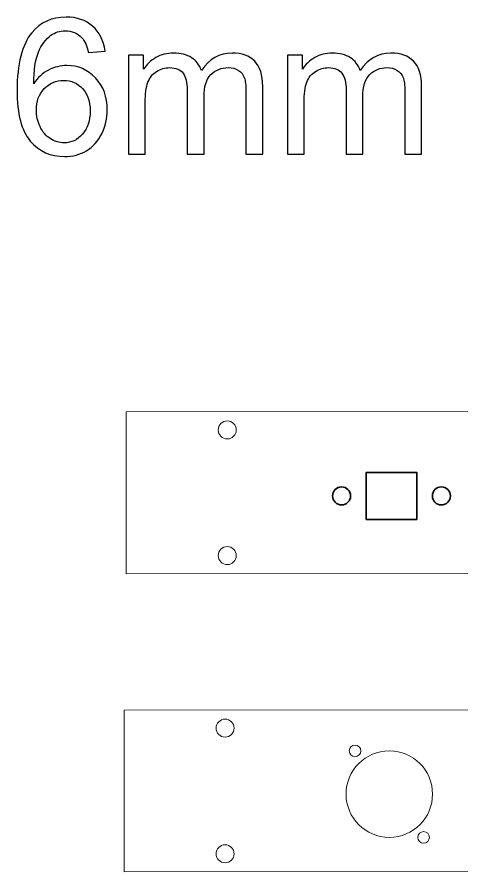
# Model space of a CAD drawing. Header units: centimetres. Extents: x 33 to 211, y -118 to 32.
# Drawn here: x 33.35 to 45.69, y 7.38 to 31.09 of the extents above; entities that cross this region are included whole.
import ezdxf

# ---------------------------------------------------------------- set-up
doc = ezdxf.new("R2010")
doc.units = ezdxf.units.CM
doc.header["$MEASUREMENT"] = 0
doc.layers.add('Layer 1', color=7, linetype='Continuous')

msp = doc.modelspace()

# ---------------------------------------------------------------- linework, layer by layer
at = {"layer": 'Layer 1', "color": 250, "lineweight": 35}
msp.add_lwpolyline([(43.04074, 17.15625), (44.44074, 17.15625), (44.44074, 18.45625), (43.04074, 18.45625), (43.04074, 17.15625)], close=True, dxfattribs=at)
for centre in [(42.35597, 17.80625), (45.12482, 17.80625)]:
    msp.add_ellipse(centre, major_axis=(0, 0.25), ratio=1, dxfattribs=at)
at = {"layer": 'Layer 1', "color": 250, "lineweight": 18}
for centre, major_axis in [((43.68026, 9.53488), (0, 1.2)), ((42.72929, 10.73479), (0, 0.16)), ((44.63163, 8.33504), (0, 0.16))]:
    msp.add_ellipse(centre, major_axis=major_axis, ratio=1, dxfattribs=at)
at = {"layer": 'Layer 1', "color": 250}
for points, knots in [([(35.79093, 30.14502), (35.79093, 30.14502), (35.33056, 30.10798), (35.33056, 30.10798), (35.28911, 30.29054), (35.23002, 30.42372), (35.15329, 30.50662), (35.02717, 30.63979), (34.87106, 30.70594), (34.68586, 30.70594), (34.53681, 30.70594), (34.40452, 30.66449), (34.29074, 30.58159), (34.14434, 30.47487), (34.02969, 30.31965), (33.94414, 30.11504), (33.85947, 29.90954), (33.81538, 29.61762), (33.81185, 29.23927), (33.92386, 29.40948), (34.06144, 29.53648), (34.22372, 29.6185), (34.38599, 29.70141), (34.55533, 29.74286), (34.73348, 29.74286), (35.04393, 29.74286), (35.30851, 29.6282), (35.52723, 29.39978), (35.74507, 29.17136), (35.85443, 28.87679), (35.85443, 28.51431), (35.85443, 28.27618), (35.80328, 28.0557), (35.70097, 27.85108), (35.59779, 27.64647), (35.45756, 27.49037), (35.27764, 27.38189), (35.09861, 27.27341), (34.89488, 27.21873), (34.66734, 27.21873), (34.28016, 27.21873), (33.96354, 27.36161), (33.71836, 27.64647), (33.47406, 27.93134), (33.35147, 28.40142), (33.35147, 29.05582), (33.35147, 29.78784), (33.48729, 30.32053), (33.75805, 30.65302), (33.99441, 30.9423), (34.31279, 31.08694), (34.71408, 31.08694), (35.01218, 31.08694), (35.25736, 31.00316), (35.44786, 30.83647), (35.63836, 30.66978), (35.75301, 30.43959), (35.79093, 30.14502)], [0, 0, 0, 0, 0.05263158, 0.05263158, 0.05263158, 0.10526316, 0.10526316, 0.10526316, 0.15789474, 0.15789474, 0.15789474, 0.21052632, 0.21052632, 0.21052632, 0.26315789, 0.26315789, 0.26315789, 0.31578947, 0.31578947, 0.31578947, 0.36842105, 0.36842105, 0.36842105, 0.42105263, 0.42105263, 0.42105263, 0.47368421, 0.47368421, 0.47368421, 0.52631579, 0.52631579, 0.52631579, 0.57894737, 0.57894737, 0.57894737, 0.63157895, 0.63157895, 0.63157895, 0.68421053, 0.68421053, 0.68421053, 0.73684211, 0.73684211, 0.73684211, 0.78947368, 0.78947368, 0.78947368, 0.84210526, 0.84210526, 0.84210526, 0.89473684, 0.89473684, 0.89473684, 0.94736842, 0.94736842, 0.94736842, 1, 1, 1, 1]), ([(36.44269, 27.28223), (36.44269, 27.28223), (36.44269, 30.02861), (36.44269, 30.02861), (36.44269, 30.02861), (36.86073, 30.02861), (36.86073, 30.02861), (36.86073, 30.02861), (36.86073, 29.64055), (36.86073, 29.64055), (36.94628, 29.77461), (37.06093, 29.88309), (37.20381, 29.96422), (37.34668, 30.04625), (37.50896, 30.08682), (37.69152, 30.08682), (37.89437, 30.08682), (38.06106, 30.04448), (38.19071, 29.9607), (38.32035, 29.87603), (38.41207, 29.75873), (38.46499, 29.60704), (38.68371, 29.92718), (38.96682, 30.08682), (39.31607, 30.08682), (39.58947, 30.08682), (39.80025, 30.01185), (39.94666, 29.86104), (40.09394, 29.71022), (40.16803, 29.47827), (40.16803, 29.16518), (40.16803, 29.16518), (40.16803, 27.28223), (40.16803, 27.28223), (40.16803, 27.28223), (39.70236, 27.28223), (39.70236, 27.28223), (39.70236, 27.28223), (39.70236, 29.01084), (39.70236, 29.01084), (39.70236, 29.19605), (39.68648, 29.33011), (39.6565, 29.41213), (39.62651, 29.49415), (39.57183, 29.55941), (39.49157, 29.60968), (39.4122, 29.65995), (39.31871, 29.68465), (39.212, 29.68465), (39.01797, 29.68465), (38.85746, 29.62027), (38.72957, 29.49238), (38.60169, 29.36362), (38.53819, 29.15813), (38.53819, 28.8759), (38.53819, 28.8759), (38.53819, 27.28223), (38.53819, 27.28223), (38.53819, 27.28223), (38.07252, 27.28223), (38.07252, 27.28223), (38.07252, 27.28223), (38.07252, 29.06464), (38.07252, 29.06464), (38.07252, 29.27102), (38.0346, 29.42624), (37.95875, 29.52943), (37.88291, 29.63261), (37.75855, 29.68465), (37.58657, 29.68465), (37.45604, 29.68465), (37.33522, 29.65025), (37.22409, 29.58146), (37.11297, 29.51267), (37.03271, 29.41213), (36.98244, 29.27895), (36.93305, 29.14666), (36.90836, 28.95528), (36.90836, 28.70569), (36.90836, 28.70569), (36.90836, 27.28223), (36.90836, 27.28223), (36.90836, 27.28223), (36.44269, 27.28223), (36.44269, 27.28223)], [0, 0, 0, 0, 0.03571429, 0.03571429, 0.03571429, 0.07142857, 0.07142857, 0.07142857, 0.10714286, 0.10714286, 0.10714286, 0.14285714, 0.14285714, 0.14285714, 0.17857143, 0.17857143, 0.17857143, 0.21428571, 0.21428571, 0.21428571, 0.25, 0.25, 0.25, 0.28571429, 0.28571429, 0.28571429, 0.32142857, 0.32142857, 0.32142857, 0.35714286, 0.35714286, 0.35714286, 0.39285714, 0.39285714, 0.39285714, 0.42857143, 0.42857143, 0.42857143, 0.46428571, 0.46428571, 0.46428571, 0.5, 0.5, 0.5, 0.53571429, 0.53571429, 0.53571429, 0.57142857, 0.57142857, 0.57142857, 0.60714286, 0.60714286, 0.60714286, 0.64285714, 0.64285714, 0.64285714, 0.67857143, 0.67857143, 0.67857143, 0.71428571, 0.71428571, 0.71428571, 0.75, 0.75, 0.75, 0.78571429, 0.78571429, 0.78571429, 0.82142857, 0.82142857, 0.82142857, 0.85714286, 0.85714286, 0.85714286, 0.89285714, 0.89285714, 0.89285714, 0.92857143, 0.92857143, 0.92857143, 0.96428571, 0.96428571, 0.96428571, 1, 1, 1, 1]), ([(40.85065, 27.28223), (40.85065, 27.28223), (40.85065, 30.02861), (40.85065, 30.02861), (40.85065, 30.02861), (41.26869, 30.02861), (41.26869, 30.02861), (41.26869, 30.02861), (41.26869, 29.64055), (41.26869, 29.64055), (41.35424, 29.77461), (41.46889, 29.88309), (41.61177, 29.96422), (41.75464, 30.04625), (41.91692, 30.08682), (42.09948, 30.08682), (42.30233, 30.08682), (42.46902, 30.04448), (42.59867, 29.9607), (42.72831, 29.87603), (42.82003, 29.75873), (42.87295, 29.60704), (43.09167, 29.92718), (43.37478, 30.08682), (43.72403, 30.08682), (43.99743, 30.08682), (44.20821, 30.01185), (44.35462, 29.86104), (44.5019, 29.71022), (44.57599, 29.47827), (44.57599, 29.16518), (44.57599, 29.16518), (44.57599, 27.28223), (44.57599, 27.28223), (44.57599, 27.28223), (44.11032, 27.28223), (44.11032, 27.28223), (44.11032, 27.28223), (44.11032, 29.01084), (44.11032, 29.01084), (44.11032, 29.19605), (44.09444, 29.33011), (44.06446, 29.41213), (44.03447, 29.49415), (43.97979, 29.55941), (43.89953, 29.60968), (43.82016, 29.65995), (43.72667, 29.68465), (43.61996, 29.68465), (43.42593, 29.68465), (43.26542, 29.62027), (43.13753, 29.49238), (43.00965, 29.36362), (42.94615, 29.15813), (42.94615, 28.8759), (42.94615, 28.8759), (42.94615, 27.28223), (42.94615, 27.28223), (42.94615, 27.28223), (42.48048, 27.28223), (42.48048, 27.28223), (42.48048, 27.28223), (42.48048, 29.06464), (42.48048, 29.06464), (42.48048, 29.27102), (42.44256, 29.42624), (42.36671, 29.52943), (42.29087, 29.63261), (42.16651, 29.68465), (41.99453, 29.68465), (41.864, 29.68465), (41.74318, 29.65025), (41.63205, 29.58146), (41.52093, 29.51267), (41.44067, 29.41213), (41.3904, 29.27895), (41.34101, 29.14666), (41.31632, 28.95528), (41.31632, 28.70569), (41.31632, 28.70569), (41.31632, 27.28223), (41.31632, 27.28223), (41.31632, 27.28223), (40.85065, 27.28223), (40.85065, 27.28223)], [0, 0, 0, 0, 0.03571429, 0.03571429, 0.03571429, 0.07142857, 0.07142857, 0.07142857, 0.10714286, 0.10714286, 0.10714286, 0.14285714, 0.14285714, 0.14285714, 0.17857143, 0.17857143, 0.17857143, 0.21428571, 0.21428571, 0.21428571, 0.25, 0.25, 0.25, 0.28571429, 0.28571429, 0.28571429, 0.32142857, 0.32142857, 0.32142857, 0.35714286, 0.35714286, 0.35714286, 0.39285714, 0.39285714, 0.39285714, 0.42857143, 0.42857143, 0.42857143, 0.46428571, 0.46428571, 0.46428571, 0.5, 0.5, 0.5, 0.53571429, 0.53571429, 0.53571429, 0.57142857, 0.57142857, 0.57142857, 0.60714286, 0.60714286, 0.60714286, 0.64285714, 0.64285714, 0.64285714, 0.67857143, 0.67857143, 0.67857143, 0.71428571, 0.71428571, 0.71428571, 0.75, 0.75, 0.75, 0.78571429, 0.78571429, 0.78571429, 0.82142857, 0.82142857, 0.82142857, 0.85714286, 0.85714286, 0.85714286, 0.89285714, 0.89285714, 0.89285714, 0.92857143, 0.92857143, 0.92857143, 0.96428571, 0.96428571, 0.96428571, 1, 1, 1, 1]), ([(33.88593, 28.5099), (33.88593, 28.34938), (33.92033, 28.19593), (33.98824, 28.04952), (34.05615, 27.90312), (34.1514, 27.79199), (34.27222, 27.71526), (34.39393, 27.63854), (34.5227, 27.59973), (34.6594, 27.59973), (34.85784, 27.59973), (35.02717, 27.67911), (35.1674, 27.83786), (35.30763, 27.99661), (35.37818, 28.2118), (35.37818, 28.48432), (35.37818, 28.74626), (35.30851, 28.95263), (35.17004, 29.10345), (35.03158, 29.25426), (34.85519, 29.33011), (34.64088, 29.33011), (34.43097, 29.33011), (34.25194, 29.25426), (34.10554, 29.10345), (33.95913, 28.95263), (33.88593, 28.75508), (33.88593, 28.5099)], [0, 0, 0, 0, 0.11111111, 0.11111111, 0.11111111, 0.22222222, 0.22222222, 0.22222222, 0.33333333, 0.33333333, 0.33333333, 0.44444444, 0.44444444, 0.44444444, 0.55555556, 0.55555556, 0.55555556, 0.66666667, 0.66666667, 0.66666667, 0.77777778, 0.77777778, 0.77777778, 0.88888889, 0.88888889, 0.88888889, 1, 1, 1, 1])]:
    msp.add_open_spline(points, degree=3, knots=knots, dxfattribs=at)
at = {"layer": 'Layer 1', "lineweight": 9}
for points in [[(36.38285, 20.1357), (36.38285, 20.1357), (73.18259, 20.14879), (73.18259, 20.14879), (73.18259, 20.14879), (73.18233, 15.66189), (73.18233, 15.66189), (73.18233, 15.66189), (36.38259, 15.64879), (36.38259, 15.64879), (36.38259, 15.64879), (36.38285, 20.1357), (36.38285, 20.1357)], [(39.43269, 19.63623), (39.43269, 19.7743), (39.32076, 19.88623), (39.18269, 19.88623), (39.04462, 19.88623), (38.93269, 19.7743), (38.93269, 19.63623), (38.93269, 19.49816), (39.04462, 19.38623), (39.18269, 19.38623), (39.32076, 19.38623), (39.43269, 19.49816), (39.43269, 19.63623)], [(39.43249, 16.15023), (39.43249, 16.2883), (39.32056, 16.40023), (39.18249, 16.40023), (39.04441, 16.40023), (38.93249, 16.2883), (38.93249, 16.15023), (38.93249, 16.01216), (39.04441, 15.90023), (39.18248, 15.90023), (39.32056, 15.90023), (39.43248, 16.01216), (39.43249, 16.15023)], [(36.32237, 11.86433), (36.32237, 11.86433), (73.12211, 11.87742), (73.12211, 11.87742), (73.12211, 11.87742), (73.12185, 7.39052), (73.12185, 7.39052), (73.12185, 7.39052), (36.32211, 7.37742), (36.32211, 7.37742), (36.32211, 7.37742), (36.32237, 11.86433), (36.32237, 11.86433)], [(39.37221, 11.36486), (39.37221, 11.50293), (39.26028, 11.61486), (39.12221, 11.61486), (38.98414, 11.61486), (38.87221, 11.50293), (38.87221, 11.36486), (38.87221, 11.22679), (38.98414, 11.11486), (39.12221, 11.11486), (39.26028, 11.11486), (39.37221, 11.22679), (39.37221, 11.36486)], [(39.37201, 7.87886), (39.37201, 8.01693), (39.26008, 8.12886), (39.12201, 8.12886), (38.98393, 8.12886), (38.87201, 8.01693), (38.87201, 7.87886), (38.87201, 7.74079), (38.98393, 7.62886), (39.122, 7.62886), (39.26008, 7.62886), (39.372, 7.74079), (39.37201, 7.87886)]]:
    msp.add_open_spline(points, degree=3, knots=[0, 0, 0, 0, 0.25, 0.25, 0.25, 0.5, 0.5, 0.5, 0.75, 0.75, 0.75, 1, 1, 1, 1], dxfattribs=at)

doc.saveas('drawing.dxf')
